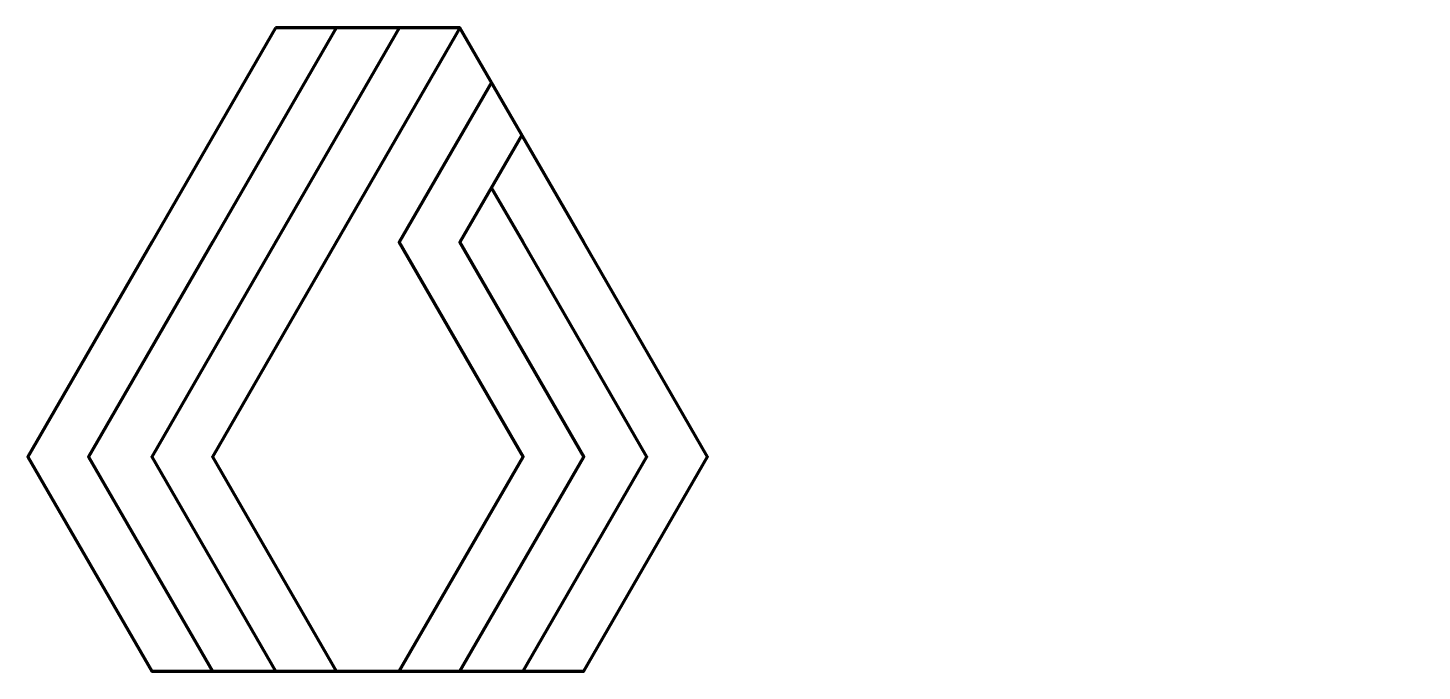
# Model space of a CAD drawing. Header units: millimetres. Extents: x 851 to 67087654389, y -39352632891 to 3076.
# Drawn here: x 851 to 3667, y 1777 to 3076 of the extents above; entities outside this region: 1.
import ezdxf

# ---------------------------------------------------------------- set-up
doc = ezdxf.new("R2010")
doc.units = ezdxf.units.MM

msp = doc.modelspace()

# ---------------------------------------------------------------- linework, layer by layer
at = {"lineweight": 140}
for points in [[(1351.5, 3076.5), (1101.5, 2643.5)], [(1724.2, 3076.5), (1474.2, 3076.5), (1224.2, 2643.5)], [(1974.2, 2643.5), (1724.2, 3076.5), (1351.5, 3076.5)], [(1724.2, 3076.5), (1601.5, 3076.5), (1351.5, 2643.5)], [(1724.2, 3076.5), (1474.2, 2643.5)], [(1787.8, 2966.3), (1601.5, 2643.5), (1851.5, 2210.4)], [(1849.2, 2860), (1724.2, 2643.5), (1974.2, 2210.4)], [(1851.5, 2643.5), (1787.8, 2753.6)], [(1101.5, 2643.5), (851.5, 2210.4), (1101.5, 1777.4), (1601.5, 1777.4), (1851.5, 2210.4), (1601.5, 2643.5)], [(1224.2, 2643.5), (974.2, 2210.4), (1224.2, 1777.4), (1724.2, 1777.4), (1974.2, 2210.4), (1724.2, 2643.5)], [(1351.5, 2643.5), (1351.5, 2643.5), (1101.5, 2210.4), (1351.5, 1777.4), (1851.5, 1777.4), (2101.5, 2210.4), (1851.5, 2643.5)], [(1474.2, 2643.5), (1474.2, 2643.5), (1224.2, 2210.4), (1474.2, 1777.4), (1974.2, 1777.4), (2224.2, 2210.4), (1974.2, 2643.5)]]:
    msp.add_lwpolyline(points, dxfattribs=at)
for points in [[(3667.4, 2844.5)], [(3167.4, 1978.5)], [(67087653639, -39352632025.4), (67087653389, -39352632458.4), (67087653639, -39352632891.4), (67087654139, -39352632891.4), (67087654389, -39352632458.4), (67087654139, -39352632025.4)]]:
    msp.add_lwpolyline(points, close=True)

doc.saveas('drawing.dxf')
